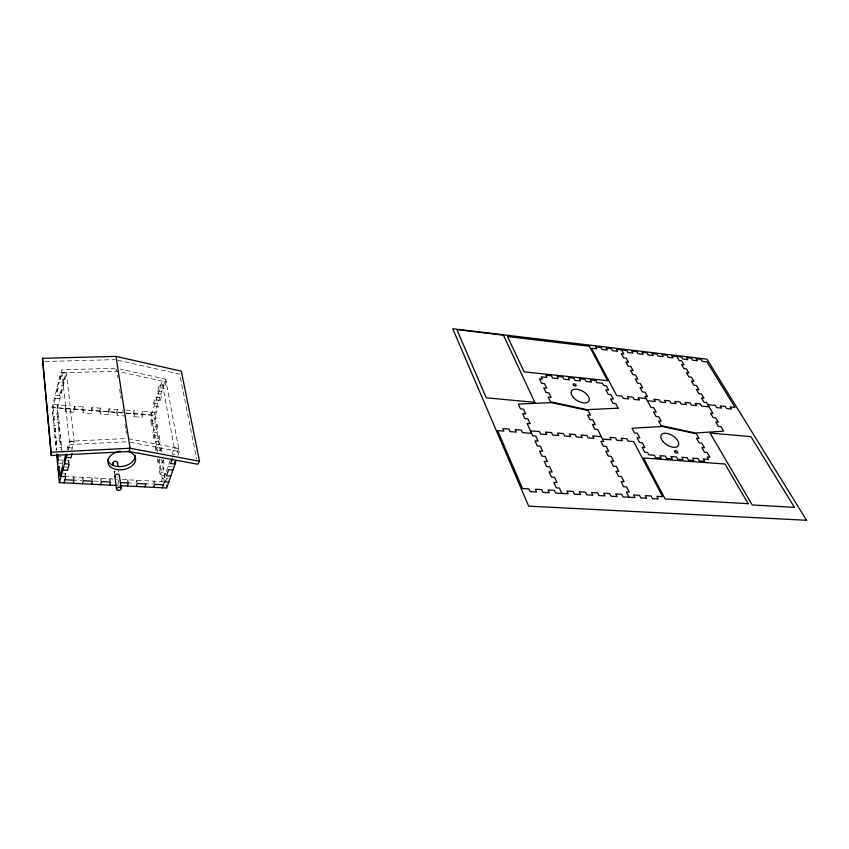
<?xml version="1.0" encoding="UTF-8"?>
<svg xmlns="http://www.w3.org/2000/svg" width="849" height="849" viewBox="0 0 849 849"><rect width="100%" height="100%" fill="white"/><g stroke="black" fill="none" stroke-linecap="round" stroke-linejoin="round"><path stroke-width="0.64" stroke-dasharray="4.25 3.18" d="M56.416 440.949L55.609 444.038L60.12 444.324L60.937 441.247L56.416 440.949L57.042 447.221L56.225 450.31L52.022 407.573L61.637 369.835L116.409 368.243M55.472 398.149L59.908 398.499L59.6 395.549L55.174 395.188L55.472 398.149L53.094 407.456L122.744 412.773M57.074 391.888L56.777 388.927L61.213 389.298L61.531 392.249L57.074 391.888L58.687 385.563L58.379 382.612L62.837 382.995L63.155 385.945L58.687 385.563M60.321 379.206L60.003 376.256L64.471 376.638L64.8 379.588L60.321 379.206L61.956 372.785L116.844 371.151L166.171 382.008L164.197 388.163L160.015 387.802L159.485 384.937L163.655 385.297L164.197 388.163M53.391 410.438L52.606 413.516L57.021 413.845L57.817 410.767L53.391 410.438L52.808 404.495L65.978 405.514L66.296 408.465L65.49 411.532L74.213 412.19L75.03 409.133L74.691 406.193L83.361 406.862L83.711 409.802L82.873 412.837L91.49 413.484L92.35 410.46L91.968 407.531L100.532 408.189L100.925 411.107L100.055 414.132L108.576 414.768L109.457 411.765L109.043 408.847L117.502 409.505L117.926 412.412L117.035 415.416L125.45 416.042M53.986 416.424L53.19 419.512L57.626 419.831L58.432 416.753L53.986 416.424L54.591 422.473L53.784 425.561L58.241 425.869L59.048 422.791L54.591 422.473M59.6 395.549L61.213 389.298M62.837 382.995L64.471 376.638M57.509 407.796L66.455 373.178L61.956 372.785M55.196 428.575L54.389 431.663L58.857 431.971L59.674 428.883L55.196 428.575L55.801 434.73L54.994 437.819L59.483 438.116L60.3 435.038L55.801 434.73M65.978 405.514L65.171 408.581L65.49 411.532M61.032 449.567L61.584 447.508L57.042 447.221M74.691 406.193L73.874 409.239L74.213 412.19M62.306 465.878L62.603 461.24M67.878 449.917L67.644 447.72L69.406 441.247L127.063 438.498M68.291 449.928L69.767 444.536L61.637 369.835M83.361 406.862L82.523 409.897L82.873 412.837M64.832 475.398L65.394 473.328L61.913 473.137M68.153 463.299L68.843 460.774L64.174 460.508M71.772 450.15L74.128 441.554L66.455 373.178M91.968 407.531L91.119 410.555L91.49 413.484M73.194 478.974L73.767 476.926L74.001 479.112M100.532 408.189L99.662 411.213L100.055 414.132M82.342 479.452L82.926 477.403L83.308 480.683M109.043 408.847L108.163 411.861L108.576 414.768M91.437 479.929L92.032 477.891L92.435 481.15M117.502 409.505L116.61 412.497L117.035 415.416M109.457 480.874L110.073 478.847L110.37 481.012M125.907 410.152L134.269 410.799L133.357 413.781L133.813 416.679L142.133 417.305L143.067 414.333L142.579 411.447L154.964 412.402L155.972 418.164L155.017 421.125L150.899 420.817L151.844 417.857L155.972 418.164M133.813 416.679L134.736 413.696L134.269 410.799M118.69 480.322L118.064 482.349L118.52 485.586M142.579 411.447L141.656 414.408L142.133 417.305M127.254 481.797L127.891 479.791L128.21 481.935M126.352 413.049L155.463 415.278L158.338 406.342L154.2 406.013L153.69 403.137L155.611 397.109L159.761 397.459L160.281 400.325L156.12 399.985L155.611 397.109M160.281 400.325L162.223 394.265L158.063 393.915L157.543 391.049L159.485 384.937M151.345 414.959L161.979 381.636L166.171 382.008M159.071 435.76L158.094 438.721L153.924 438.445L154.889 435.473L159.071 435.76L160.111 441.735L155.919 441.448L154.942 444.42L155.983 450.448L160.185 450.723L154.009 415.352L165.629 379.142L120.197 369.082M156.991 423.98L156.036 426.941L151.897 426.644L152.852 423.672L156.991 423.98L158.031 429.849L157.054 432.81L152.905 432.512L153.924 438.445M136.063 482.264L136.71 480.258L137.209 483.474M152.905 432.512L153.86 429.552L158.031 429.849M155.983 450.448L156.959 447.487L161.172 447.752L162.032 452.613M160.111 441.735L159.134 444.696L154.942 444.42M160.185 450.723L161.172 447.752M163.326 459.967L162.318 462.938L158.084 462.684L159.071 459.712L163.326 459.967L164.409 466.154L163.401 469.126L159.145 468.881L160.217 475.132L164.494 475.366L165.513 472.394L161.225 472.15L160.217 475.132M153.531 483.177L154.2 481.181L154.55 483.314M159.145 468.881L160.143 465.899L164.409 466.154M161.299 481.436L162.308 478.465L168.198 478.878M165.523 473.838L162.859 481.638L119.009 479.314M166.351 471.418L170.087 460.455M172.188 454.3L174.3 448.081L161.979 381.636M166.616 478.698L165.597 481.67L161.681 459.256M128.358 438.742L178.693 448.368L176.56 454.576L173.281 454.364M178.003 455.276L179.288 451.551L165.629 379.142M69.767 444.536L127.562 441.724M45.093 361.494L115.103 359.626M72.897 480.003L82.045 480.481M93.719 481.086L100.171 481.415L101.084 478.369L101.498 481.616M126.936 482.805L134.482 483.198M144.5 483.718L153.202 484.163M64.545 476.438L117.735 479.25M64.789 466.95L67.113 467.077M59.451 460.009L62.879 460.211M167.996 466.568L172.347 466.823M57.477 463.045L62.051 463.299M56.841 456.645L61.393 456.921M67.644 447.72L72.356 448.017L72.6 450.203M69.406 441.247L74.128 441.554M174.3 448.081L178.693 448.368M52.022 407.573L125.005 413.145M126.204 413.23L154.009 415.352M153.69 403.137L157.829 403.466L158.338 406.342M157.543 391.049L161.703 391.4L162.223 394.265M130.141 442.212L179.288 451.551M117.682 360.199L179.659 374.154L196.671 459.107M166.043 484.217L166.712 488.026M163.878 478.645L164.441 481.839M150.846 412.083L157.797 452.347M159.071 459.712L162.753 481.012M150.899 420.817L151.897 426.644M157.447 459.001L158.084 462.684M116.557 369.219L116.844 371.151M117.459 375.152L117.852 377.741M119.613 389.383L120.399 394.562M120.6 395.857L120.993 398.446M122.755 410.099L123.147 412.678M124.92 424.33L125.705 429.509M125.896 430.804L126.289 433.393M114.053 470.866L114.413 473.466M68.843 460.774L69.077 462.97M65.394 473.328L65.734 476.618M57.212 404.835L62.104 452.57M57.021 413.845L57.626 419.831M58.241 425.869L58.857 431.971M59.483 438.116L60.12 444.324M114.679 473.424A2.303 1.518 -8.6 0 1 115.347 471.259M118.128 471.163A2.303 1.518 -8.6 0 1 118.892 472.15M117.767 477.053A2.314 1.518 -8.7 0 1 116.578 477.202"/><path stroke-width="1.27" d="M42.482 358.299L51.311 455.499L129.037 451.509L197.711 464.265L199.526 461.251L181.325 371.193L116.026 356.4L42.482 358.299L51.311 455.499M56.841 456.645L57.392 454.586M57.477 463.045L58.305 459.946L57.796 454.831M58.103 469.497L58.942 466.398L59.589 472.904L58.751 476.002M117.247 485.522L59.398 482.582L67.124 454.226M64.025 482.816L65.734 476.618L61.086 476.374L60.757 473.073L62.455 466.812L62.794 470.113L67.464 470.367L69.204 464.063L64.513 463.798L64.174 460.508L65.904 454.141L66.254 457.431L70.955 457.707L72.133 453.44M73.258 483.283L74.128 480.205L64.885 479.727M82.427 483.75L83.308 480.683L92.435 481.15L91.533 484.217M100.585 484.673L101.498 481.616L110.508 482.083L109.585 485.129M129.037 451.509L130.056 448.251L116.016 356.4M127.403 486.031L128.369 483.017L120.738 482.614M136.233 486.477L137.209 483.474L145.996 483.93L145.009 486.923M153.733 487.368L154.73 484.376L163.411 484.832M162.392 487.804L164.441 481.839L168.76 482.073M172.347 458.715L170.66 463.65L175.032 463.904L174.639 461.782M176.305 460.211L166.712 488.026L119.794 485.649M51.364 452.22L130.056 448.251L199.526 461.251M170.84 476.066L166.489 475.822L168.569 469.762L172.92 470.006M531.591 433.351L522.422 432.608L521.307 430.114L515.163 429.605L516.266 432.109L510.09 431.61L508.997 429.106L502.788 428.596L503.882 431.112L497.641 430.602L522.485 488.515L528.927 488.886L530.116 491.635L536.536 491.996L535.337 489.257L541.715 489.629L542.925 492.356L549.282 492.717L548.061 489.99L554.376 490.361L555.607 493.078L568.151 493.789L566.909 491.083L573.117 491.444L574.37 494.15L580.567 494.5L579.305 491.804L585.449 492.165L586.723 494.85L592.846 495.2L591.573 492.516L597.664 492.866L598.948 495.54L605.008 495.89L603.713 493.216L609.741 493.566L611.047 496.23L617.053 496.569L615.737 493.916L621.701 494.256L623.028 496.909L634.882 497.588L633.545 494.946L639.424 495.285L640.762 497.917L646.62 498.246L645.261 495.625L651.077 495.965L652.435 498.586L658.24 498.915L656.871 496.294L662.634 496.633L633.662 441.586L628.058 441.14L626.806 438.731L621.181 438.275L622.434 440.684L616.777 440.228L615.536 437.808L609.858 437.352L611.089 439.771L602.514 439.071M530.455 430.857L539.539 431.6L540.686 434.083L546.714 434.571L545.557 432.088L551.553 432.587L552.71 435.049L558.674 435.537L557.506 433.064L563.439 433.552L564.617 436.015L570.528 436.492L569.339 434.041L575.219 434.518L576.407 436.97L582.255 437.437L581.056 434.996L586.871 435.473L588.081 437.904L593.875 438.381L592.666 435.94L601.294 436.651M647.341 400.749L655.248 401.535L654.017 399.317L659.249 399.847L660.49 402.044L665.712 402.564L664.459 400.367L669.649 400.877L670.901 403.073L676.069 403.583L674.817 401.397L679.953 401.906L681.216 404.092L686.342 404.602L685.079 402.415L690.173 402.925L691.447 405.111L696.53 405.61L695.246 403.434L700.298 403.933L701.582 406.109L709.127 406.851M646.121 398.531L638.172 397.746L639.382 399.964L634.044 399.433L632.834 397.215L627.485 396.674L628.684 398.903L623.293 398.372L622.105 396.143L616.692 395.602L591.498 348.228L596.762 348.843L595.658 346.785L600.89 347.4L602.005 349.47L607.226 350.085L606.112 348.026L611.301 348.642L612.426 350.701L617.594 351.316L616.459 349.268L626.732 350.488L627.878 352.537L632.983 353.142L631.826 351.093L636.909 351.698L638.066 353.746L643.128 354.341L641.961 352.303L646.991 352.908L648.158 354.946L653.178 355.54L652.011 353.502L656.999 354.097L658.177 356.124L663.154 356.718L661.965 354.691L666.911 355.285L668.099 357.302L673.034 357.885L671.846 355.869L681.63 357.036L682.84 359.053L687.701 359.626L686.491 357.62L691.341 358.204L692.551 360.199L697.379 360.772L696.159 358.777L700.966 359.35L702.187 361.345L706.973 361.907L735.032 407.403L730.14 406.915L731.456 409.059L726.532 408.571L725.216 406.416L720.281 405.928L721.586 408.082L716.62 407.594L715.314 405.429L707.833 404.686M676.749 356.463L679.147 360.496L681.598 360.783L684.018 364.837L681.567 364.55L683.997 368.636L686.459 368.912L688.91 373.019L686.448 372.743L688.91 376.882L691.383 377.158L693.866 381.318L691.394 381.042L693.888 385.234L696.371 385.499L698.886 389.712L696.403 389.458L698.929 393.703L701.423 393.957L703.97 398.234L701.476 397.969L704.033 402.277L706.538 402.522L713.033 413.399L710.517 413.155L713.139 417.559L715.665 417.793L718.307 422.218L715.781 421.985L718.434 426.453L720.971 426.676L723.645 431.165L695.437 433.001L661.095 425.625L658.559 421.03L661.233 421.274L658.697 416.721L656.033 416.466L653.528 411.935L656.192 412.19L653.698 407.7L651.045 407.446L644.9 396.324L647.532 396.589L645.091 392.206L642.47 391.93L640.05 387.568L642.672 387.844L640.273 383.515L637.652 383.239L635.275 378.93L637.886 379.206L635.519 374.94L632.908 374.653L630.563 370.397L633.163 370.695L630.818 366.471L628.228 366.184L625.904 361.982L628.493 362.279L626.18 358.119L623.601 357.822L621.309 353.683L623.888 353.991L621.606 349.873M628.971 497.249L626.318 491.964L629.268 492.144L626.626 486.912L623.686 486.732L621.075 481.532L624.015 481.712L621.415 476.554L618.486 476.363L615.907 471.248L618.836 471.439L616.268 466.366L613.36 466.154L610.824 461.113L613.731 461.315L611.206 456.316L608.309 456.093L605.804 451.127L608.701 451.339L606.218 446.404L603.331 446.181L600.869 441.278L603.745 441.512L597.643 429.414L594.788 429.18L592.39 424.394L595.245 424.638L592.846 419.894L590.002 419.65L587.635 414.938L590.48 415.193L588.113 410.513L551.468 402.649L518.314 404.071L520.479 408.868L523.483 409.133L525.68 413.951L522.676 413.686L524.873 418.546L527.887 418.812L530.116 423.704L527.091 423.449L532.716 435.845L535.761 436.089L538.054 441.109L534.997 440.875L537.29 445.937L540.357 446.16L542.67 451.254L539.603 451.031L541.938 456.168L545.016 456.391L547.372 461.559L544.283 461.347L546.65 466.568L549.749 466.77L552.137 472.023L549.038 471.821L551.436 477.117L554.546 477.318L556.976 482.646L553.856 482.455L556.297 487.835L559.427 488.026L561.889 493.439M117.523 462.535L118.075 466.43M119.369 475.504L121.205 488.483A2.335 1.518 -8.9 0 1 117.841 490.223A2.335 1.518 -8.9 0 1 117.64 487.602A2.335 1.518 -8.9 0 1 121.205 488.483M112.981 463.076L113.341 465.677M114.774 476.066L116.578 489.066M56.596 454.109L59.398 482.582M113.341 463.798A2.292 1.518 -8.4 0 1 113.692 461.814A2.292 1.518 -8.4 0 1 116.61 461.463A2.292 1.518 -8.4 0 1 117.279 463.321M135.055 455.128A13.955 9.297 -8.6 0 1 122.659 466.345A13.955 9.297 -8.6 0 1 107.452 459.33M127.477 451.403A13.987 9.297 -8.6 0 1 132.455 465.432A13.987 9.297 -8.6 0 1 110.423 466.812A13.987 9.297 -8.6 0 1 116.769 452.071M117.926 451.721A13.987 9.297 -8.6 0 1 120.335 451.212M115.135 476.66A2.314 1.518 -8.7 0 1 116.631 474.198A2.314 1.518 -8.7 0 1 119.306 475.79M662.135 426.463L632.017 428.267L634.521 432.99L637.291 433.223L639.817 437.967L637.037 437.744L639.573 442.52L642.353 442.743L644.922 447.561L642.131 447.338L644.709 452.199L647.5 452.411L648.795 454.841L654.367 455.266L655.672 457.707L661.222 458.12L659.906 455.69L665.425 456.104L666.752 458.534L672.249 458.938L670.922 456.518L676.388 456.932L677.725 459.351L683.169 459.755L681.821 457.346L687.234 457.749L688.581 460.158L693.983 460.561L692.625 458.163L697.995 458.566L699.353 460.965L704.691 461.357L703.322 458.969L708.639 459.373L707.27 456.985L709.913 457.187L707.185 452.453L704.553 452.241L701.847 447.54L704.479 447.752L701.794 443.082L699.162 442.87L696.498 438.222L699.12 438.445L696.467 433.839L662.135 426.463M618.104 408.167L587.084 409.664L550.439 401.779L548.21 397.12L551.097 397.396L548.879 392.779L545.992 392.493L543.795 387.897L546.671 388.184L544.474 383.631L541.609 383.334L539.444 378.803L542.299 379.1L541.216 376.85L546.905 377.444L545.822 375.205L551.479 375.799L552.572 378.038L558.207 378.622L557.114 376.394L562.717 376.988L563.821 379.206L569.414 379.79L568.289 377.572L573.85 378.155L574.964 380.373L580.504 380.946L579.379 378.739L584.876 379.312L586.012 381.519L591.498 382.092L590.352 379.885L595.807 380.469L596.953 382.666L602.387 383.228L603.543 385.435L606.26 385.722L608.595 390.147L605.878 389.871L608.224 394.339L610.951 394.605L613.318 399.094L610.59 398.828L612.967 403.349L615.705 403.615L618.104 408.167M806.55 520.278L528.672 506.153L452.708 328.722L706.962 359.169L806.55 520.278M748.16 503.69L665.096 498.957L643.5 457.982L724.982 464.021L748.16 503.69M794.431 507.352L752.214 504.975L710.04 433.054L750.909 436.619L794.431 507.352M534.796 402.341L486.254 397.799L456.858 329.614L503.457 335.185L534.796 402.341M607.629 380.67L524.088 371.851L507.511 336.533L589.376 346.286L607.629 380.67M662.687 441.151A10.092 5.402 32.6 0 0 678.096 445.948A10.092 5.402 32.6 0 0 668.471 433.743A10.092 5.402 32.6 0 0 662.687 441.151M674.849 451.795A1.698 0.913 33 0 0 677.46 452.984A1.698 0.913 33 0 0 676.313 450.915A1.698 0.913 33 0 0 674.849 451.795M572.746 396.738A10.018 5.465 30 0 0 588.442 401.673A10.018 5.465 30 0 0 579.474 389.797A10.018 5.465 30 0 0 572.746 396.738M573.446 385.106A1.656 0.891 29.7 0 0 576.025 385.839A1.656 0.891 29.7 0 0 574.455 383.907A1.656 0.891 29.7 0 0 573.446 385.106"/></g></svg>
